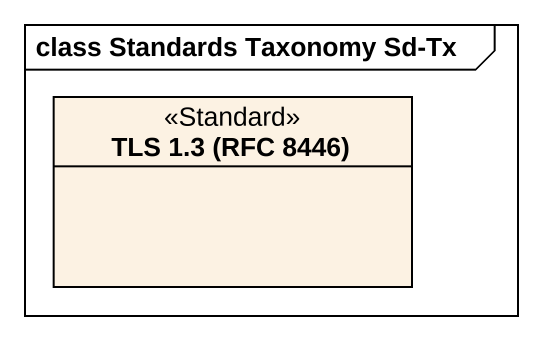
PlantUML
@startuml
mainframe class Standards Taxonomy Sd-Tx
hide circle
hide empty members
class "TLS 1.3 (RFC 8446)" as TLS_1_3_RFC_8446 <<Standard>>
@enduml
